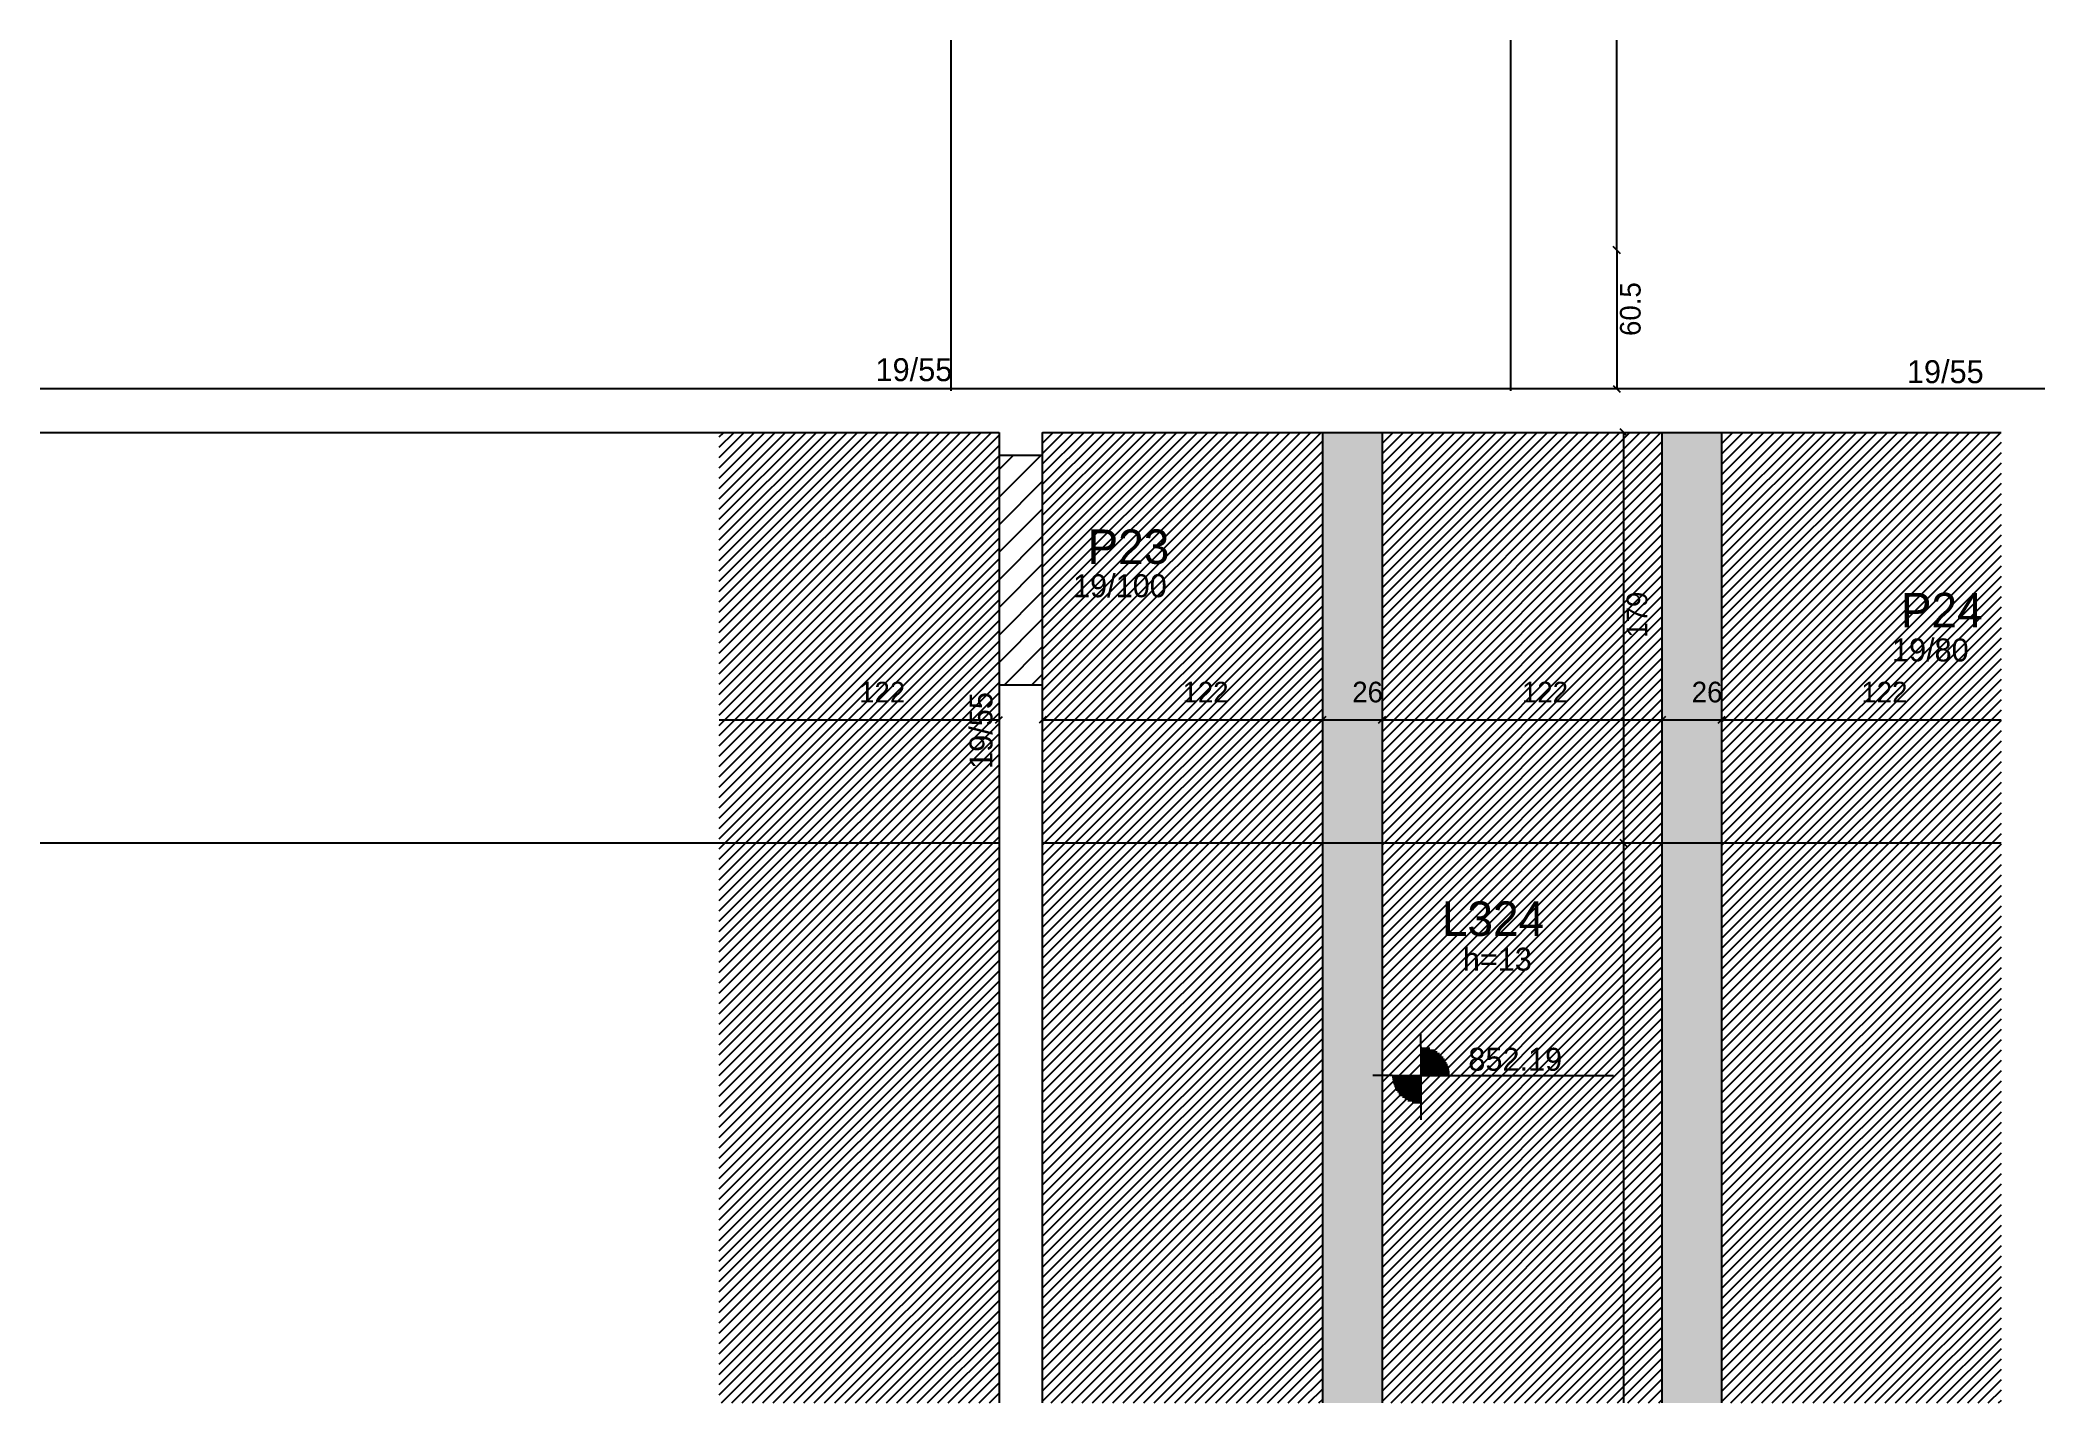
# Model space of a CAD drawing. Header units: metres. Extents: x 4478 to 5352, y 1668 to 2262.
import ezdxf

# ---------------------------------------------------------------- set-up
doc = ezdxf.new("R2010")
doc.units = ezdxf.units.M
for name, color, linetype in [('3', 7, 'Continuous'), ('4', 7, 'Continuous'), ('7', 7, 'Continuous'), ('Hachura', 7, 'Continuous'), ('Painéis', 7, 'Continuous'), ('REAPROVEITAMENTO', 7, 'Continuous')]:
    doc.layers.add(name, color=color, linetype=linetype)

msp = doc.modelspace()

# ---------------------------------------------------------------- hatches: boundary and pattern name
at = {"layer": 'Hachura'}
h = msp.add_hatch(color=7, dxfattribs=at)
h.dxf.hatch_style = 1
h.paths.add_polyline_path([(5037.08, 1667.94), (5063.08, 1667.94), (5063.08, 2090.94), (5037.08, 2090.94), (5037.08, 1667.94)])
h = msp.add_hatch(color=7, dxfattribs=at)
h.dxf.hatch_style = 1
h.paths.add_polyline_path([(5185.08, 1667.94), (5211.08, 1667.94), (5211.08, 2090.94), (5185.08, 2090.94), (5185.08, 1667.94)])
at = {"layer": 'REAPROVEITAMENTO'}
h = msp.add_hatch(dxfattribs=at)
h.set_pattern_fill('ANSI31')
h.paths.add_polyline_path([(4896.08, 1667.94), (4774.08, 1667.94), (4774.08, 2090.94), (4896.08, 2090.94), (4896.08, 1667.94)])
h = msp.add_hatch(dxfattribs=at)
h.set_pattern_fill('ANSI31')
h.paths.add_polyline_path([(5037.07, 1667.94), (4915.07, 1667.94), (4915.07, 2090.94), (5037.07, 2090.94), (5037.07, 1667.94)])
h = msp.add_hatch(dxfattribs=at)
h.set_pattern_fill('ANSI31')
h.paths.add_polyline_path([(5185.08, 1667.94), (5063.08, 1667.94), (5063.08, 2090.94), (5185.08, 2090.94), (5185.08, 1667.94)])
h = msp.add_hatch(dxfattribs=at)
h.set_pattern_fill('ANSI31')
h.paths.add_polyline_path([(5333.08, 1667.94), (5211.08, 1667.94), (5211.08, 2090.94), (5333.08, 2090.94), (5333.08, 1667.94)])

# ---------------------------------------------------------------- linework, layer by layer
at = {"layer": '3', "color": 3, "lineweight": 25}
for p, q in [((4896.07, 2062.74), (4914.26, 2080.94)), ((4896.07, 2074.76), (4902.24, 2080.94)), ((4896.07, 2050.72), (4915.07, 2069.72)), ((4896.07, 2038.7), (4915.07, 2057.7)), ((4896.07, 2026.68), (4915.07, 2045.68)), ((4896.07, 2014.66), (4915.07, 2033.66)), ((4896.07, 2002.64), (4915.07, 2021.64)), ((4896.07, 1990.62), (4915.07, 2009.62)), ((4898.41, 1980.94), (4915.07, 1997.6)), ((4910.43, 1980.94), (4915.07, 1985.58)), ((5080.03, 1823.15), (5080.03, 1828.65)), ((5080.03, 1823.15), (5080.03, 1798.15)), ((5080.03, 1822.54), (5083.88, 1822.54)), ((5080.03, 1821.75), (5085.78, 1821.75)), ((5080.03, 1820.95), (5087.1, 1820.95)), ((5080.03, 1820.16), (5088.14, 1820.16)), ((5080.03, 1819.37), (5088.99, 1819.37)), ((5080.03, 1818.57), (5089.7, 1818.57)), ((5067.53, 1810.65), (5059.11, 1810.65)), ((5067.53, 1810.65), (5092.53, 1810.65)), ((5080.03, 1809.85), (5067.53, 1809.85)), ((5080.03, 1817.78), (5090.3, 1817.78)), ((5080.03, 1816.99), (5090.8, 1816.99)), ((5080.03, 1816.2), (5091.23, 1816.2)), ((5080.03, 1815.4), (5091.59, 1815.4)), ((5080.03, 1814.61), (5091.89, 1814.61)), ((5080.03, 1813.82), (5092.12, 1813.82)), ((5080.03, 1813.02), (5092.3, 1813.02)), ((5080.03, 1812.23), (5092.43, 1812.23)), ((5080.03, 1811.44), (5092.53, 1811.44)), ((5092.53, 1810.65), (5163.96, 1810.65)), ((5080.03, 1809.06), (5067.63, 1809.06)), ((5080.03, 1808.27), (5067.76, 1808.27)), ((5080.03, 1807.47), (5067.94, 1807.47)), ((5080.03, 1806.68), (5068.18, 1806.68)), ((5080.03, 1805.89), (5068.47, 1805.89)), ((5080.03, 1805.1), (5068.83, 1805.1)), ((5080.03, 1804.3), (5069.26, 1804.3)), ((5080.03, 1803.51), (5069.77, 1803.51)), ((5080.03, 1802.72), (5070.37, 1802.72)), ((5080.03, 1801.92), (5071.08, 1801.92)), ((5080.03, 1801.13), (5071.92, 1801.13)), ((5080.03, 1800.34), (5072.96, 1800.34)), ((5080.03, 1799.55), (5074.28, 1799.55)), ((5080.03, 1798.75), (5076.18, 1798.75)), ((5080.03, 1798.15), (5080.03, 1791.28))]:
    msp.add_line(p, q, dxfattribs=at)
for points in [[(4905.57, 2109.94), (4478.07, 2109.94)], [(5352.07, 2109.94), (4905.57, 2109.94)], [(4478.07, 2090.94), (4896.07, 2090.94)], [(4896.07, 2090.94), (4896.07, 2080.94)], [(4915.07, 2090.94), (5333.07, 2090.94)], [(4915.07, 2080.94), (4915.07, 2090.94)], [(4896.07, 1980.94), (4896.07, 1667.94)], [(4915.07, 1667.94), (4915.07, 1980.94)]]:
    msp.add_lwpolyline(points, dxfattribs=at)
at = {"layer": '7', "color": 7, "lineweight": 25}
msp.add_lwpolyline([(4896.07, 1980.94), (4915.07, 1980.94), (4915.07, 2080.94), (4896.07, 2080.94), (4896.07, 1980.94)], dxfattribs=at)
at = {"layer": 'Painéis', "color": 200, "lineweight": 25}
for p, q in [((4875.07, 2261.94), (4875.07, 2109.01)), ((5119.07, 2261.94), (5119.07, 2109.01)), ((5037.08, 2090.94), (5037.08, 1667.94)), ((5063.08, 2090.94), (5063.08, 1667.94)), ((5185.08, 2090.94), (5185.08, 1667.94)), ((5211.08, 2090.94), (5211.08, 1667.94)), ((4895.98, 1911.94), (4477.98, 1911.94)), ((5332.98, 1911.94), (4914.98, 1911.94))]:
    msp.add_line(p, q, dxfattribs=at)
at = {"layer": 'Painéis', "color": 4, "lineweight": 25}
for p, q in [((5165.4, 2170.44), (5165.4, 2261.94)), ((5165.4, 2170.44), (5165.4, 2109.94)), ((5168.33, 2090.94), (5168.33, 1911.94)), ((4774.08, 1965.69), (4896.07, 1965.69)), ((4915.07, 1965.69), (5037.08, 1965.69)), ((5037.08, 1965.69), (5063.08, 1965.69)), ((5063.08, 1965.69), (5185.08, 1965.69)), ((5185.08, 1965.69), (5211.08, 1965.69)), ((5211.08, 1965.69), (5333.07, 1965.69)), ((5168.33, 1911.94), (5168.33, 1667.94))]:
    msp.add_line(p, q, dxfattribs=at)
at = {"layer": 'Painéis', "color": 0, "lineweight": 25}
for p, q in [((5163.9, 2171.94), (5166.9, 2168.94)), ((5166.9, 2168.94), (5163.9, 2171.94)), ((5163.9, 2111.44), (5166.9, 2108.44)), ((5169.83, 2089.44), (5166.83, 2092.44)), ((4894.57, 1964.19), (4897.57, 1967.19)), ((4916.57, 1967.19), (4913.57, 1964.19)), ((5035.58, 1964.19), (5038.58, 1967.19)), ((5038.58, 1967.19), (5035.58, 1964.19)), ((5061.58, 1964.19), (5064.58, 1967.19)), ((5064.58, 1967.19), (5061.58, 1964.19)), ((5183.58, 1964.19), (5186.58, 1967.19)), ((5186.58, 1967.19), (5183.58, 1964.19)), ((5209.58, 1964.19), (5212.58, 1967.19)), ((5212.58, 1967.19), (5209.58, 1964.19)), ((5166.83, 1913.44), (5169.83, 1910.44)), ((5169.83, 1910.44), (5166.83, 1913.44))]:
    msp.add_line(p, q, dxfattribs=at)

# ---------------------------------------------------------------- texts
at = {"layer": '3', "color": 3, "lineweight": 25}
for s, p in [('19/55', (4842.23, 2113.29)), ('19/55', (5291.9, 2112.41)), ('19/100', (4928.31, 2019.1)), ('19/80', (5285.38, 1991.12)), ('h=13', (5098.26, 1856.33)), ('852.19', (5100.69, 1812.71))]:
    msp.add_text(s, height=10, dxfattribs=at).set_placement(p)
msp.add_text('19/55', height=10, rotation=90, dxfattribs=at).set_placement((4893.2, 1944.28))
at = {"layer": '4', "color": 4, "lineweight": 25}
for s, p in [('P23', (4934.64, 2033.63)), ('P24', (5289.23, 2006.01)), ('L324', (5089.12, 1871.5))]:
    msp.add_text(s, height=15, dxfattribs=at).set_placement(p)
at = {"layer": 'Painéis', "color": 240, "lineweight": 25}
for s, p in [('60.5', (5175.8, 2132.98)), ('179', (5178.73, 2001.44))]:
    msp.add_text(s, height=9, rotation=90, dxfattribs=at).set_placement(p)
for s, p in [('122', (4835.07, 1973.24)), ('122', (4976.07, 1973.24)), ('26', (5050.08, 1973.28)), ('122', (5124.08, 1973.24)), ('26', (5198.08, 1973.28)), ('122', (5272.07, 1973.24))]:
    msp.add_text(s, height=9, dxfattribs=at).set_placement(p)

doc.saveas('drawing.dxf')
